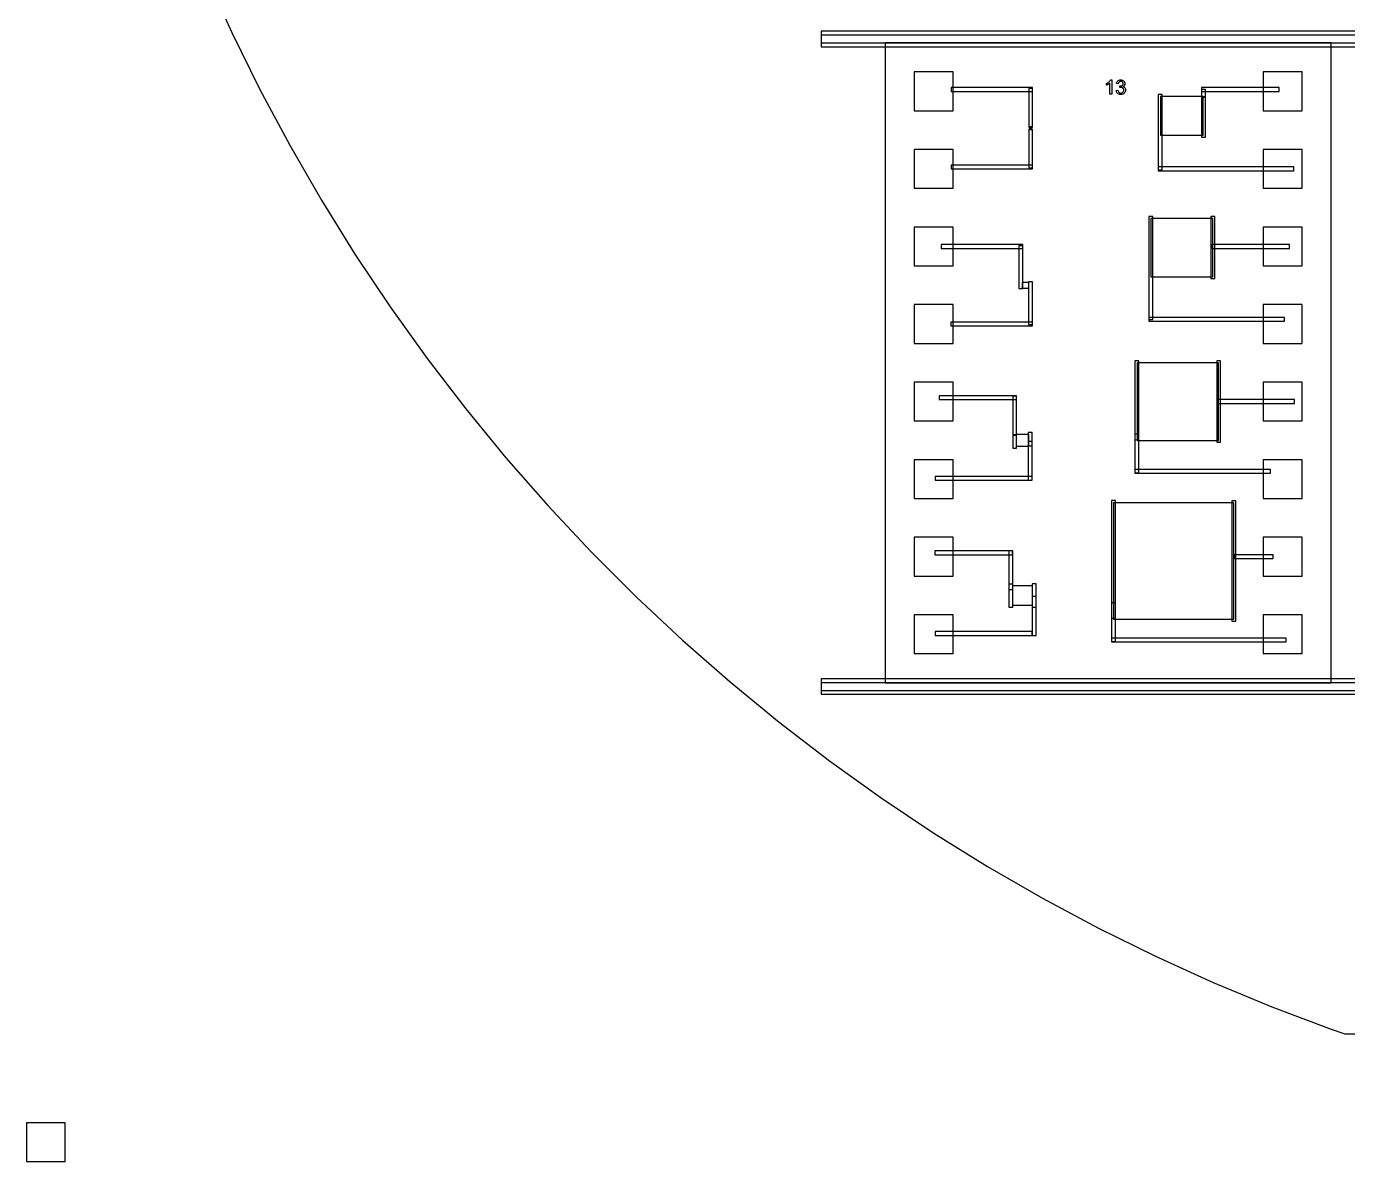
# Model space of a CAD drawing. Extents: x -50500 to 50500, y -50600 to 50400.
# Drawn here: x -50500 to -16425, y -50600 to -21325 of the extents above; entities that cross this region are included whole.
import ezdxf

# ---------------------------------------------------------------- set-up
doc = ezdxf.new("R2010")
doc.units = 0
for name, color, linetype in [('Alignment_Marks', 4, 'CONTINUOUS'), ('Channels', 5, 'CONTINUOUS'), ('Contacts', 6, 'CONTINUOUS'), ('Sample_Outlines', 3, 'CONTINUOUS'), ('Wafer_Outline', 2, 'CONTINUOUS')]:
    doc.layers.add(name, color=color, linetype=linetype)

# ---------------------------------------------------------------- blocks, each defined once
blk = doc.blocks.new('ASQUARE')
at = {"layer": 'Contacts', "linetype": 'CONTINUOUS'}
blk.add_lwpolyline([(-500, 500), (-500, -500), (500, -500), (500, 500), (-500, 500)], close=True, dxfattribs=at)
blk = doc.blocks.new('WAFER')
at = {"layer": 'Wafer_Outline', "linetype": 'CONTINUOUS'}
blk.add_lwpolyline([(-45880.867, -19890.086), (-45205.516, -21380.617), (-44481.758, -22848.252), (-43710.368, -24291.421), (-42892.172, -25708.579), (-42028.046, -27098.206), (-41118.915, -28458.817), (-40165.753, -29788.953), (-39169.581, -31087.19), (-38131.465, -32352.138), (-37052.516, -33582.443), (-35933.891, -34776.787), (-34776.787, -35933.891), (-33582.443, -37052.516), (-32352.138, -38131.465), (-31087.19, -39169.581), (-29788.953, -40165.753), (-28458.817, -41118.915), (-27098.206, -42028.046), (-25708.579, -42892.172), (-24291.421, -43710.368), (-22848.252, -44481.758), (-21380.617, -45205.516), (-19890.086, -45880.867), (-18378.257, -46507.087), (-16846.748, -47083.506), (-16499, -47201.5), (16499, -47201.5)], dxfattribs=at)
blk.add_blockref('ASQUARE', (-50000, -50000))

msp = doc.modelspace()

# ---------------------------------------------------------------- linework, layer by layer
at = {"layer": 'Alignment_Marks', "linetype": 'CONTINUOUS'}
for points in [[(-30000, -21750), (30000, -21750), (30000, -21550), (-30000, -21550), (-30000, -21750)], [(-30000, -38450), (30000, -38450), (30000, -38250), (-30000, -38250), (-30000, -38450)]]:
    msp.add_lwpolyline(points, close=True, dxfattribs=at)
at = {"layer": 'Channels', "linetype": 'CONTINUOUS'}
for points in [[(-30000, -21850), (30000, -21850), (30000, -21450), (-30000, -21450), (-30000, -21850)], [(-21250, -24130), (-20150, -24130), (-20150, -23130), (-21250, -23130), (-21250, -24130)], [(-24575, -23915), (-24625, -23915), (-24625, -23985), (-24575, -23985), (-24575, -23915)], [(-21500, -27780), (-19900, -27780), (-19900, -26280), (-21500, -26280), (-21500, -27780)], [(-24645, -27925), (-24815, -27925), (-24815, -28075), (-24645, -28075), (-24645, -27925)], [(-21850, -32000), (-19750, -32000), (-19750, -30000), (-21850, -30000), (-21850, -32000)], [(-24970, -32150), (-24650, -32150), (-24650, -31850), (-24970, -31850), (-24970, -32150)], [(-22460, -36610), (-19360, -36610), (-19360, -33610), (-22460, -33610), (-22460, -36610)], [(-25070, -36250), (-24550, -36250), (-24550, -35750), (-25070, -35750), (-25070, -36250)], [(-30000, -38550), (30000, -38550), (30000, -38150), (-30000, -38150), (-30000, -38550)]]:
    msp.add_lwpolyline(points, close=True, dxfattribs=at)
at = {"layer": 'Contacts', "linetype": 'CONTINUOUS'}
for points in [[(-27600, -23500), (-26600, -23500), (-26600, -22500), (-27600, -22500), (-27600, -23500)], [(-22508.142, -23075.23), (-22553.155, -23075.23), (-22553.155, -22786.705), (-22562.379, -22794.453), (-22572.341, -22802.201), (-22583.778, -22809.949), (-22596.323, -22817.697), (-22609.236, -22825.446), (-22621.412, -22831.718), (-22633.219, -22836.883), (-22643.918, -22841.311), (-22643.918, -22797.405), (-22625.471, -22788.181), (-22608.499, -22777.85), (-22592.264, -22766.412), (-22577.506, -22754.237), (-22564.224, -22741.323), (-22553.155, -22729.148), (-22544.3, -22716.972), (-22537.29, -22704.796), (-22508.142, -22704.796), (-22508.142, -23075.23)], [(-22391.552, -22977.825), (-22346.539, -22971.922), (-22341.742, -22990.001), (-22336.208, -23005.128), (-22328.829, -23017.672), (-22319.974, -23027.265), (-22310.012, -23035.013), (-22298.943, -23040.179), (-22287.137, -23043.131), (-22274.223, -23044.237), (-22258.727, -23043.131), (-22244.706, -23038.703), (-22231.793, -23032.062), (-22220.355, -23022.1), (-22210.762, -23010.662), (-22203.752, -22997.38), (-22199.694, -22982.99), (-22198.218, -22967.125), (-22199.694, -22952.367), (-22203.383, -22938.716), (-22209.655, -22926.909), (-22218.51, -22915.84), (-22229.579, -22906.985), (-22241.755, -22900.713), (-22255.406, -22897.023), (-22270.533, -22895.547), (-22277.544, -22895.916), (-22284.923, -22896.654), (-22293.409, -22898.499), (-22302.264, -22900.713), (-22297.467, -22860.865), (-22295.254, -22861.234), (-22293.409, -22861.234), (-22291.564, -22861.234), (-22290.088, -22861.234), (-22276.068, -22860.497), (-22262.416, -22857.545), (-22249.872, -22853.117), (-22238.065, -22846.107), (-22227.734, -22837.621), (-22220.724, -22826.921), (-22216.297, -22814.377), (-22214.821, -22799.619), (-22215.928, -22787.812), (-22218.879, -22777.112), (-22224.414, -22767.15), (-22231.793, -22758.295), (-22240.648, -22751.285), (-22250.979, -22746.12), (-22262.416, -22743.168), (-22275.33, -22742.061), (-22287.874, -22743.168), (-22299.681, -22746.12), (-22310.012, -22751.654), (-22319.236, -22758.664), (-22327.353, -22768.257), (-22333.994, -22779.326), (-22338.422, -22792.977), (-22341.742, -22808.474), (-22387.124, -22800.356), (-22381.959, -22778.957), (-22373.473, -22760.14), (-22363.142, -22743.906), (-22349.49, -22729.886), (-22333.994, -22719.186), (-22316.284, -22711.069), (-22297.467, -22706.641), (-22276.068, -22704.796), (-22261.678, -22705.903), (-22247.289, -22708.117), (-22233.638, -22712.176), (-22220.724, -22717.71), (-22208.549, -22724.72), (-22198.218, -22733.206), (-22189.363, -22742.43), (-22181.615, -22753.13), (-22176.08, -22764.568), (-22171.653, -22776.374), (-22169.07, -22788.181), (-22168.332, -22800.725), (-22169.07, -22812.532), (-22171.653, -22823.601), (-22175.342, -22834.301), (-22180.877, -22844.262), (-22188.256, -22853.486), (-22197.111, -22861.972), (-22207.442, -22868.983), (-22218.879, -22875.255), (-22203.752, -22880.42), (-22190.101, -22887.061), (-22178.294, -22895.916), (-22168.332, -22906.985), (-22160.584, -22919.53), (-22154.681, -22933.55), (-22151.36, -22949.046), (-22150.253, -22966.387), (-22152.467, -22989.632), (-22158.739, -23011.031), (-22169.808, -23030.586), (-22185.304, -23048.296), (-22204.121, -23063.054), (-22225.521, -23073.385), (-22248.765, -23079.657), (-22274.592, -23081.871), (-22297.836, -23080.026), (-22318.867, -23074.861), (-22338.053, -23065.637), (-22355.025, -23052.723), (-22369.414, -23037.596), (-22380.483, -23019.517), (-22387.862, -22999.962), (-22391.552, -22977.825)], [(-18600, -23500), (-17600, -23500), (-17600, -22500), (-18600, -22500), (-18600, -23500)], [(-26650, -23000), (-24550, -23000), (-24550, -22900), (-26650, -22900), (-26650, -23000)], [(-24650, -23925), (-24550, -23925), (-24550, -22925), (-24650, -22925), (-24650, -23925)], [(-21310, -25020), (-21210, -25020), (-21210, -23080), (-21310, -23080), (-21310, -25020)], [(-20190, -23000), (-18190, -23000), (-18190, -22900), (-20190, -22900), (-20190, -23000)], [(-20190, -23150), (-20090, -23150), (-20090, -22950), (-20190, -22950), (-20190, -23150)], [(-20190, -24180), (-20090, -24180), (-20090, -23140), (-20190, -23140), (-20190, -24180)], [(-24650, -24975), (-24550, -24975), (-24550, -23975), (-24650, -23975), (-24650, -24975)], [(-27600, -25500), (-26600, -25500), (-26600, -24500), (-27600, -24500), (-27600, -25500)], [(-18600, -25500), (-17600, -25500), (-17600, -24500), (-18600, -24500), (-18600, -25500)], [(-26650, -25000), (-24550, -25000), (-24550, -24900), (-26650, -24900), (-26650, -25000)], [(-21310, -25050), (-17810, -25050), (-17810, -24950), (-21310, -24950), (-21310, -25050)], [(-21550, -28880), (-21450, -28880), (-21450, -26230), (-21550, -26230), (-21550, -28880)], [(-19950, -27830), (-19850, -27830), (-19850, -26230), (-19950, -26230), (-19950, -27830)], [(-27600, -27500), (-26600, -27500), (-26600, -26500), (-27600, -26500), (-27600, -27500)], [(-18600, -27500), (-17600, -27500), (-17600, -26500), (-18600, -26500), (-18600, -27500)], [(-26905, -27050), (-24805, -27050), (-24805, -26950), (-26905, -26950), (-26905, -27050)], [(-24905, -28085), (-24805, -28085), (-24805, -26985), (-24905, -26985), (-24905, -28085)], [(-19920, -27050), (-17920, -27050), (-17920, -26950), (-19920, -26950), (-19920, -27050)], [(-24655, -29015), (-24555, -29015), (-24555, -27915), (-24655, -27915), (-24655, -29015)], [(-27600, -29500), (-26600, -29500), (-26600, -28500), (-27600, -28500), (-27600, -29500)], [(-18600, -29500), (-17600, -29500), (-17600, -28500), (-18600, -28500), (-18600, -29500)], [(-26655, -29050), (-24555, -29050), (-24555, -28950), (-26655, -28950), (-26655, -29050)], [(-21550, -28930), (-18050, -28930), (-18050, -28830), (-21550, -28830), (-21550, -28930)], [(-21910, -31990), (-21810, -31990), (-21810, -29950), (-21910, -29950), (-21910, -31990)], [(-19800, -32050), (-19700, -32050), (-19700, -29950), (-19800, -29950), (-19800, -32050)], [(-27600, -31500), (-26600, -31500), (-26600, -30500), (-27600, -30500), (-27600, -31500)], [(-18600, -31500), (-17600, -31500), (-17600, -30500), (-18600, -30500), (-18600, -31500)], [(-26960, -30950), (-24960, -30950), (-24960, -30850), (-26960, -30850), (-26960, -30950)], [(-25060, -31862), (-24960, -31862), (-24960, -30862), (-25060, -30862), (-25060, -31862)], [(-19790, -31050), (-17790, -31050), (-17790, -30950), (-19790, -30950), (-19790, -31050)], [(-25060, -32200), (-24960, -32200), (-24960, -31860), (-25060, -31860), (-25060, -32200)], [(-24660, -32140), (-24560, -32140), (-24560, -31800), (-24660, -31800), (-24660, -32140)], [(-24660, -33030), (-24560, -33030), (-24560, -32030), (-24660, -32030), (-24660, -33030)], [(-21910, -32840), (-21810, -32840), (-21810, -31840), (-21910, -31840), (-21910, -32840)], [(-27600, -33500), (-26600, -33500), (-26600, -32500), (-27600, -32500), (-27600, -33500)], [(-18600, -33500), (-17600, -33500), (-17600, -32500), (-18600, -32500), (-18600, -33500)], [(-27060, -33030), (-24560, -33030), (-24560, -32930), (-27060, -32930), (-27060, -33030)], [(-21910, -32850), (-18410, -32850), (-18410, -32750), (-21910, -32750), (-21910, -32850)], [(-22510, -36590), (-22410, -36590), (-22410, -33550), (-22510, -33550), (-22510, -36590)], [(-19410, -36660), (-19310, -36660), (-19310, -33560), (-19410, -33560), (-19410, -36660)], [(-27600, -35500), (-26600, -35500), (-26600, -34500), (-27600, -34500), (-27600, -35500)], [(-18600, -35500), (-17600, -35500), (-17600, -34500), (-18600, -34500), (-18600, -35500)], [(-27070, -34950), (-25070, -34950), (-25070, -34850), (-27070, -34850), (-27070, -34950)], [(-25160, -35850), (-25060, -35850), (-25060, -34850), (-25160, -34850), (-25160, -35850)], [(-19340, -35050), (-18340, -35050), (-18340, -34950), (-19340, -34950), (-19340, -35050)], [(-25160, -36302), (-25060, -36302), (-25060, -35706), (-25160, -35706), (-25160, -36302)], [(-24561, -36299), (-24461, -36299), (-24461, -35699), (-24561, -35699), (-24561, -36299)], [(-24560, -37030), (-24460, -37030), (-24460, -36030), (-24560, -36030), (-24560, -37030)], [(-22510, -37190), (-22410, -37190), (-22410, -36190), (-22510, -36190), (-22510, -37190)], [(-27600, -37500), (-26600, -37500), (-26600, -36500), (-27600, -36500), (-27600, -37500)], [(-18600, -37500), (-17600, -37500), (-17600, -36500), (-18600, -36500), (-18600, -37500)], [(-27060, -37030), (-24560, -37030), (-24560, -36930), (-27060, -36930), (-27060, -37030)], [(-22510, -37200), (-18010, -37200), (-18010, -37100), (-22510, -37100), (-22510, -37200)]]:
    msp.add_lwpolyline(points, close=True, dxfattribs=at)
at = {"layer": 'Sample_Outlines', "linetype": 'CONTINUOUS'}
msp.add_lwpolyline([(-28350, -38250), (-16850, -38250), (-16850, -21750), (-28350, -21750), (-28350, -38250)], close=True, dxfattribs=at)

# ---------------------------------------------------------------- block references
msp.add_blockref('WAFER', (0, -100))

doc.saveas('drawing.dxf')
